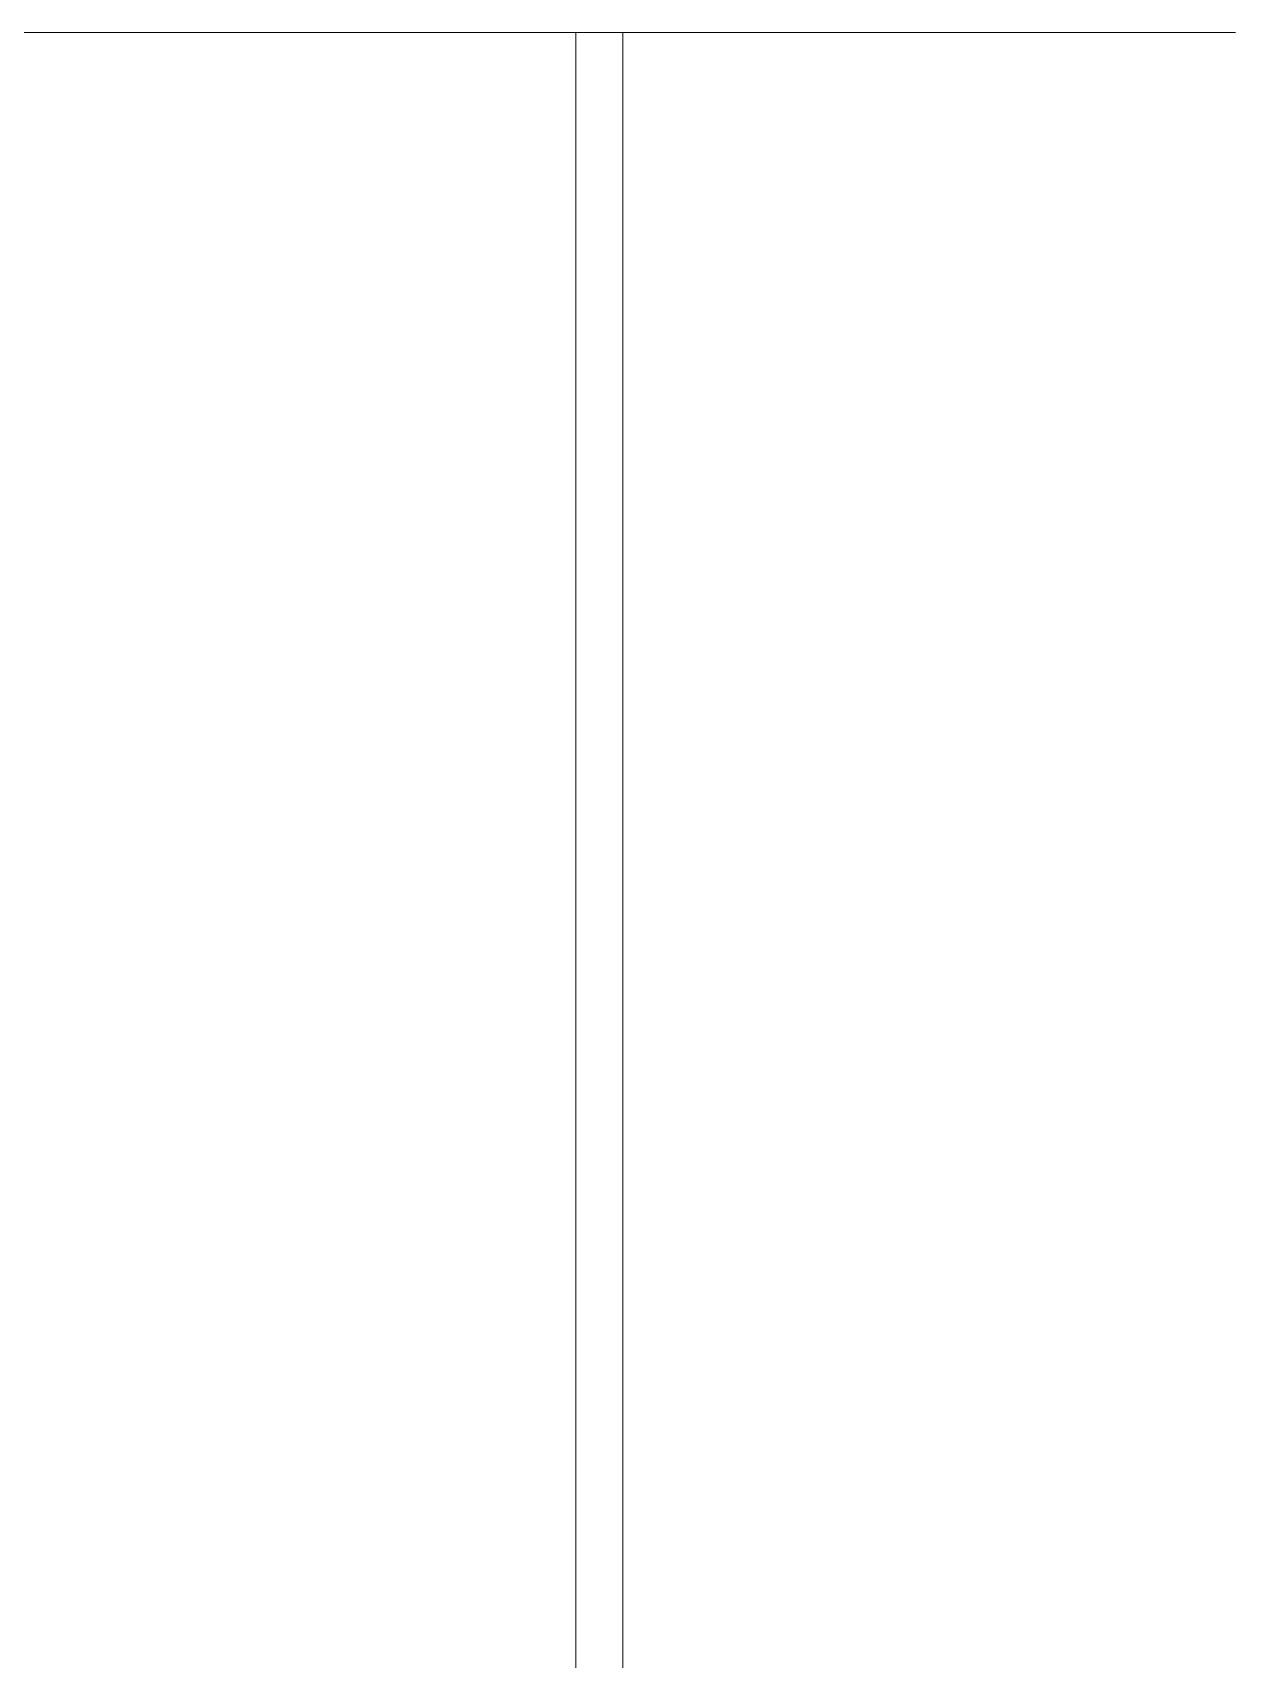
# Model space of a CAD drawing. Header units: millimetres. Extents: x 0 to 17945, y -132 to 1785.
# Drawn here: x 9952.78 to 9986.64, y 120.13 to 165.93 of the extents above; entities that cross this region are included whole.
import ezdxf

# ---------------------------------------------------------------- set-up
doc = ezdxf.new("R2010")
doc.units = ezdxf.units.MM

# ---------------------------------------------------------------- blocks, each defined once
blk = doc.blocks.new('TCR_GROWATT_40KTL3_X_FRONT')
at = {"color": 1, "lineweight": 9}
for points in [[(542.465, 165.927), (542.201, 165.927), (541.936, 165.927), (541.671, 165.927), (541.404, 165.927), (541.006, 165.927), (540.609, 165.927), (540.211, 165.927), (539.813, 165.927), (539.283, 165.927), (538.754, 165.927), (538.088, 165.927), (537.558, 165.927), (536.895, 165.927), (536.099, 165.927), (535.304, 165.927), (534.507, 165.927), (533.712, 165.927), (532.916, 165.927), (531.988, 165.927), (531.06, 165.927), (529.999, 165.927), (528.937, 165.927), (527.877, 165.927), (526.815, 165.927), (525.754, 165.927), (524.561, 165.927), (523.368, 165.927), (522.04, 165.927), (520.847, 165.927), (519.521, 165.927), (518.194, 165.927), (516.734, 165.927), (515.408, 165.927), (513.951, 165.927), (512.491, 165.927), (510.9, 165.927), (509.44, 165.927), (507.849, 165.927)], [(523.898, 119.106), (523.898, 121.626), (523.898, 124.146), (523.898, 126.534), (523.898, 129.053), (523.898, 131.441), (523.898, 132.634), (523.898, 133.829), (523.898, 135.021), (523.898, 136.216), (523.898, 137.276), (523.898, 138.471), (523.898, 139.532), (523.898, 140.594), (523.898, 141.786), (523.898, 142.848), (523.898, 143.909), (523.898, 144.969), (523.898, 145.899), (523.898, 146.96), (523.898, 147.888), (523.898, 148.948), (523.898, 149.878), (523.898, 150.806), (523.898, 151.734), (523.898, 152.531), (523.898, 153.458), (523.898, 154.255), (523.898, 155.05), (523.898, 155.846), (523.898, 156.641), (523.898, 157.437), (523.898, 158.101), (523.898, 158.764), (523.898, 159.427), (523.898, 160.09), (523.898, 160.62), (523.898, 161.285), (523.898, 161.815), (523.898, 162.347), (523.898, 162.743), (523.898, 163.275), (523.898, 163.671), (523.898, 164.069), (523.898, 164.334), (523.898, 164.732), (523.898, 164.997), (523.898, 165.264), (523.898, 165.662), (523.898, 165.927)], [(525.224, 119.106), (525.224, 121.626), (525.224, 124.146), (525.224, 126.534), (525.224, 129.053), (525.224, 131.441), (525.224, 132.634), (525.224, 133.829), (525.224, 135.021), (525.224, 136.216), (525.224, 137.276), (525.224, 138.471), (525.224, 139.532), (525.224, 140.594), (525.224, 141.786), (525.224, 142.848), (525.224, 143.909), (525.224, 144.969), (525.224, 145.899), (525.224, 146.96), (525.224, 147.888), (525.224, 148.948), (525.224, 149.878), (525.224, 150.806), (525.224, 151.734), (525.224, 152.531), (525.224, 153.458), (525.224, 154.255), (525.224, 155.05), (525.224, 155.846), (525.224, 156.641), (525.224, 157.437), (525.224, 158.101), (525.224, 158.764), (525.224, 159.427), (525.224, 160.09), (525.224, 160.62), (525.224, 161.285), (525.224, 161.815), (525.224, 162.347), (525.224, 162.743), (525.224, 163.275), (525.224, 163.671), (525.224, 164.069), (525.224, 164.334), (525.224, 164.732), (525.224, 164.997), (525.224, 165.264), (525.224, 165.662), (525.224, 165.927)]]:
    blk.add_lwpolyline(points, dxfattribs=at)

msp = doc.modelspace()

# ---------------------------------------------------------------- block references
msp.add_blockref('TCR_GROWATT_40KTL3_X_FRONT', (9444.177, 0))

doc.saveas('drawing.dxf')
